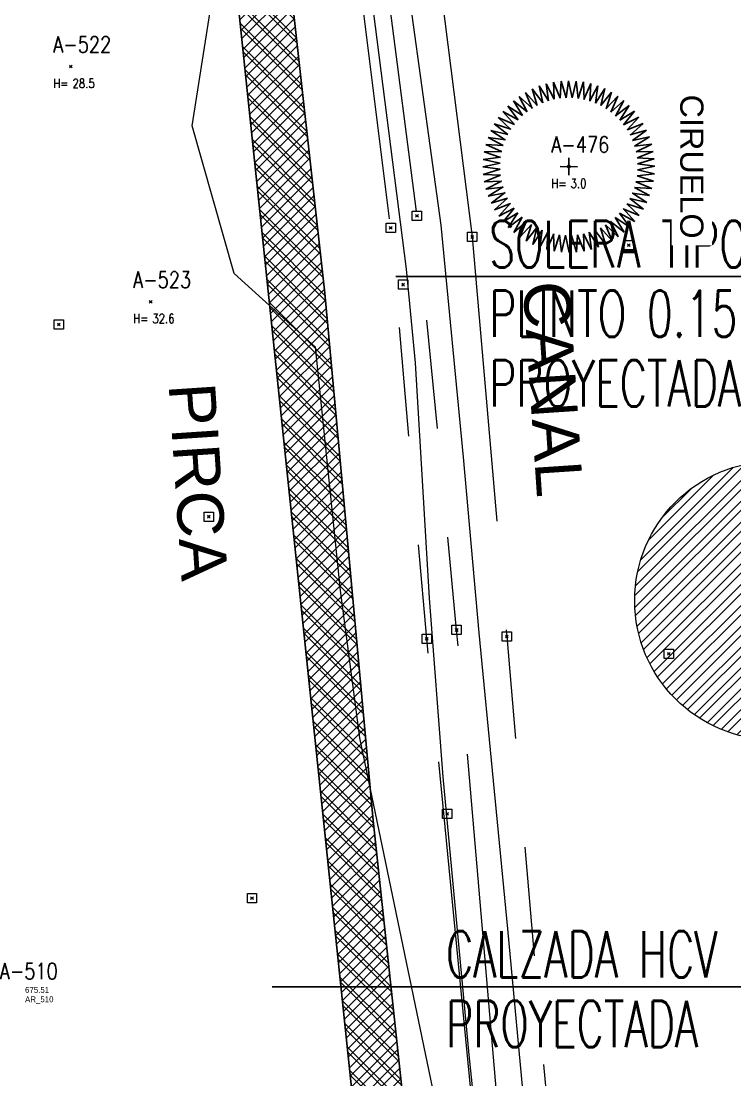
# Model space of a CAD drawing. Extents: x 350769 to 354978, y 6304672 to 6307963.
# Drawn here: x 352271.78 to 352287.16, y 6305711.56 to 6305734.37 of the extents above; entities that cross this region are included whole.
import ezdxf
from ezdxf import colors
from ezdxf.entities.mleader import LeaderData, LeaderLine
from ezdxf.math import Vec2, Vec3

# ---------------------------------------------------------------- set-up
doc = ezdxf.new("R2010")
doc.units = 0
doc.set_wipeout_variables(frame=1)
doc.header["$PDMODE"] = 35
doc.header["$PDSIZE"] = 0.03
doc.linetypes.add('CONTINUOS', pattern=[0])
doc.linetypes.add('PHANTOM', pattern=[23.500000000000004, 11.75, -2.35, 2.35, -2.35, 2.35, -2.35])
doc.layers.get('0').update_dxf_attribs({"linetype": 'CONTINUOUS'})
for name, color, linetype in [('03_Pav ext_Txt', 2, 'CONTINUOS'), ('03_Pav ext_Vereda HC', 42, 'CONTINUOUS'), ('05_All ext_Txt', 4, 'CONTINUOUS'), ('1-ARBOL H1', 7, 'CONTINUOUS'), ('1-ARBOL H2', 1, 'CONTINUOUS'), ('1-ARBOL H3', 241, 'CONTINUOUS'), ('1-ARBOL NOMBRE', 3, 'CONTINUOUS'), ('1-ARBOL PTO', 7, 'CONTINUOUS'), ('1-ARBOLES  2', 7, 'CONTINUOUS'), ('1-CANAL', 150, 'PHANTOM'), ('1-PIRCA', 252, 'CONTINUOUS'), ('1-TEXTOS', 7, 'CONTINUOUS'), ('2-ACHURADO PIRCA', 252, 'CONTINUOUS'), ('3-CANAL FDO', 141, 'PHANTOM'), ('C-TINN', 5, 'CONTINUOUS'), ('C-TOPO-MINR', 8, 'CONTINUOUS'), ('V-NODE-TEXT DIC 2012', 31, 'CONTINUOUS'), ('Z-CIRUE', 253, 'CONTINUOUS')]:
    doc.layers.add(name, color=color, linetype=linetype)
doc.layers.add('0_ASD_TOPOGRAFIA_ELEMENTOS', color=9, linetype='CONTINUOS', lineweight=5, true_color=0xbdbdbd)
doc.styles.add('A', font='arial.ttf', dxfattribs={"height": 2})
doc.styles.add('ROMANS', font='romans.shx', dxfattribs={"width": 0.65})

# ---------------------------------------------------------------- blocks, each defined once
blk = doc.blocks.new('CIRUE')
at = {"linetype": 'Continuous'}
for p, q in [((-0.2120029029638317, 1.468401435830856), (-0.1969811779745214, 1.839601242086701)), ((-0.1969811779745214, 1.839601242086701), (-0.0814066222437759, 1.481390591614399)), ((-0.0832166473801408, 1.481290446781031), (-0.0359000681928592, 1.849771506264233)), ((-0.0359000681928592, 1.849771506264233), (0.04801388395299, 1.482848255299587)), ((0.0462038588157156, 1.48290389131671), (0.1254555126124615, 1.845854730562905)), ((0.1254555126124615, 1.845854730562905), (0.1770709014926979, 1.473026643501271)), ((0.1752720035601669, 1.473241769441302), (0.2858541538998907, 1.827899132864559)), ((0.2858541538998907, 1.827899132864559), (0.3047778183199625, 1.45198881037777)), ((-0.8142813483846112, 1.661287802845209), (-0.5831619094687994, 1.36421000948576)), ((-0.7014403756993488, 1.307342580456861), (-0.8142813483846112, 1.661287802845209)), ((-0.6663933931222346, 1.725940565391738), (-0.4620460063033534, 1.409846380913223)), ((-0.5848272809589616, 1.363501577516899), (-0.6663933931222346, 1.725940565391738)), ((-0.5134314329707195, 1.777444682234545), (-0.3374101976942256, 1.444745000771491)), ((-0.4637670138035901, 1.40927889352497), (-0.5134314329707195, 1.777444682234545)), ((-0.3565638243244393, 1.815432955656206), (-0.2102077140998517, 1.468657361518126)), ((-0.3391757140143454, 1.444333294236912), (-0.3565638243244393, 1.815432955656206)), ((0.3030048838645598, 1.452356008102697), (0.4440792813975349, 1.796034530545967)), ((0.428434432999893, 1.420420933490277), (0.5989254480427917, 1.750490885813633)), ((0.4440792813975349, 1.796034530545967), (0.4301702767770621, 1.419897954918497)), ((0.5506037114546416, 1.377677635025293), (0.7492094611689026, 1.691627978257429)), ((0.5989254480427917, 1.750490885813633), (0.5522839192144602, 1.376998875599384)), ((0.6685780341158534, 1.324448801608924), (0.89379634600391, 1.619894605093577)), ((0.7492094611689026, 1.691627978257429), (0.6701951877175816, 1.323629097602407)), ((0.89379634600391, 1.619894605093577), (0.7830064878662597, 1.260178073057205)), ((-1.216507507613642, 1.39393447962766), (-0.9163771513722168, 1.166787452430299)), ((-1.015902570303297, 1.081241510410337), (-1.216507507613642, 1.39393447962766)), ((-1.090391780918253, 1.494646800286318), (-0.8111954038940894, 1.242215057220619)), ((-0.9178014334456748, 1.165671022992683), (-1.090391780918253, 1.494646800286318)), ((-0.9559751602610049, 1.583998245970179), (-0.6998417674367374, 1.308191957006557)), ((-0.8127124126649505, 1.241224736093727), (-0.9559751602610049, 1.583998245970179)), ((0.7814672246868213, 1.261135012575323), (1.031577091243889, 1.53583599930198)), ((0.8884107794165175, 1.188222155818266), (1.161509448807919, 1.440075284288014)), ((1.031577091243889, 1.53583599930198), (0.8898610249634658, 1.187135398923601)), ((1.161509448807919, 1.440075284288014), (0.9899390950085944, 1.10506856259326)), ((-1.440078993353382, 1.16150944881133), (-1.1050648535238, 0.9899390950122324)), ((-1.188225864887499, 0.888407070347057), (-1.440078993353382, 1.16150944881133)), ((-1.333369109906016, 1.282595679437236), (-1.014582142132895, 1.082487757224499)), ((-1.10627400966041, 0.9885889942954691), (-1.333369109906016, 1.282595679437236)), ((0.9885889942952417, 1.10627400966041), (1.282599388502604, 1.333369109906471)), ((1.08124521947957, 1.015902570303069), (1.393930770558654, 1.216507507613869)), ((1.282599388502604, 1.333369109906471), (1.082484048155493, 1.01458585119849)), ((1.393930770558654, 1.216507507613869), (1.166791161495894, 0.9163808604382666)), ((-1.535832290235703, 1.031580800313122), (-1.187139107989424, 0.8898647340322441)), ((-1.261135012571685, 0.7814672246863665), (-1.535832290235703, 1.031580800313122)), ((1.165671022992683, 0.9178014334454474), (1.494650509352141, 1.090391780917798)), ((1.241228445159322, 0.8127087035995828), (1.583998245970179, 0.9559751602605502)), ((1.494650509352141, 1.090391780917798), (1.242218766289625, 0.811195403893862)), ((1.583998245970179, 0.9559751602605502), (1.308191957006784, 0.6998417674335542)), ((-1.691631687326662, 0.7492094611689026), (-1.323625388537039, 0.6701951877171268)), ((-1.377673925959243, 0.5506000023854085), (-1.691631687326662, 0.7492094611689026)), ((-1.619894605097215, 0.8937963460036826), (-1.260178073053794, 0.7830101969318548)), ((-1.324445092539463, 0.6685743250466203), (-1.619894605097215, 0.8937963460036826)), ((1.307338871391039, 0.7014440847653987), (1.661287802845436, 0.8142813483880218)), ((1.661287802845436, 0.8142813483880218), (1.364210009482122, 0.5831582004032043)), ((-1.750490885817271, 0.5989254480423369), (-1.377002584665206, 0.5522839192115043)), ((-1.420420933493915, 0.4284381420688987), (-1.750490885817271, 0.5989254480423369)), ((1.363497868447666, 0.584827280959189), (1.725936856325461, 0.6663971021914676)), ((1.40927889352497, 0.4637670138072281), (1.777448391303551, 0.5134314329736753)), ((1.725936856325461, 0.6663971021914676), (1.409846380909585, 0.4620422972338929)), ((1.777448391303551, 0.5134314329736753), (1.444748709840496, 0.3374101976937709)), ((-1.827899132864331, 0.285857862968669), (-1.451985101311948, 0.3047741092507295)), ((-1.473238060371841, 0.1752720035635775), (-1.827899132864331, 0.285857862968669)), ((-1.796030821476961, 0.4440792813973076), (-1.419894245848809, 0.4301702767770621)), ((-1.452356008099741, 0.3030085929337929), (-1.796030821476961, 0.4440792813973076)), ((1.444337003305918, 0.3391720049451123), (1.815432955656433, 0.3565601152552063)), ((1.815432955656433, 0.3565601152552063), (1.468661070583948, 0.2102040050340293)), ((-1.849767797195454, -0.0359037772616375), (-1.482848255296631, 0.0480138839525353)), ((-1.8458584396285, 0.1254518035432284), (-1.473022934432265, 0.1770671924239196)), ((-1.482907600382532, 0.0462038588157156), (-1.8458584396285, 0.1254518035432284)), ((-0.185453394945398, 0), (0.185453394945398, 0)), ((0, -0.1854571040109931), (0, 0.1854571040109931)), ((1.468401435830856, 0.212002902963377), (1.839601242083518, 0.1969811779745214)), ((1.481290446780804, 0.0832166473803682), (1.849767797195454, 0.0359037772616375)), ((1.839601242083518, 0.1969811779745214), (1.481390591614399, 0.0814066222435486)), ((1.849767797195454, 0.0359037772616375), (1.482848255296631, -0.0480138839525353)), ((-1.481290446780804, -0.0832166473803682), (-1.849767797195454, -0.0359037772616375)), ((-1.839601242083518, -0.1969811779745214), (-1.481390591614399, -0.0814066222435486)), ((-1.468401435830856, -0.212002902963377), (-1.839601242083518, -0.1969811779745214)), ((-1.815432955656433, -0.3565601152552063), (-1.468661070583948, -0.2102040050340293)), ((1.8458584396285, -0.1254518035432284), (1.473022934432265, -0.1770671924239196)), ((1.473238060371841, -0.1752720035635775), (1.827899132864331, -0.285857862968669)), ((1.482907600382532, -0.0462038588157156), (1.8458584396285, -0.1254518035432284)), ((-1.444337003305918, -0.3391720049451123), (-1.815432955656433, -0.3565601152552063)), ((-1.777448391303551, -0.5134314329736753), (-1.444748709840496, -0.3374101976937709)), ((1.796030821476961, -0.4440792813973076), (1.419894245848809, -0.4301702767770621)), ((1.420420933493915, -0.4284381420688987), (1.750490885817271, -0.5989254480423369)), ((1.827899132864331, -0.285857862968669), (1.451985101311948, -0.3047741092507295)), ((1.452356008099741, -0.3030085929337929), (1.796030821476961, -0.4440792813973076)), ((-1.40927889352497, -0.4637670138072281), (-1.777448391303551, -0.5134314329736753)), ((-1.725936856325461, -0.6663971021914676), (-1.409846380909585, -0.4620422972338929)), ((-1.363497868447666, -0.584827280959189), (-1.725936856325461, -0.6663971021914676)), ((-1.661287802845436, -0.8142813483880218), (-1.364210009482122, -0.5831582004032043)), ((1.691631687326662, -0.7492094611689026), (1.323625388537039, -0.6701951877171268)), ((1.324445092539463, -0.6685743250466203), (1.619894605097215, -0.8937963460036826)), ((1.750490885817271, -0.5989254480423369), (1.377002584665206, -0.5522839192115043)), ((1.377673925959243, -0.5506000023854085), (1.691631687326662, -0.7492094611689026)), ((-1.307338871391039, -0.7014440847653987), (-1.661287802845436, -0.8142813483880218)), ((-1.583998245970179, -0.9559751602605502), (-1.308191957006784, -0.6998417674335542)), ((-1.241228445159322, -0.8127087035995828), (-1.583998245970179, -0.9559751602605502)), ((-1.494650509352141, -1.090391780917798), (-1.242218766289625, -0.811195403893862)), ((1.535832290235703, -1.031580800313122), (1.187139107989424, -0.8898647340322441)), ((1.188225864887499, -0.888407070347057), (1.440078993353382, -1.16150944881133)), ((1.619894605097215, -0.8937963460036826), (1.260178073053794, -0.7830101969318548)), ((1.261135012571685, -0.7814672246863665), (1.535832290235703, -1.031580800313122)), ((-1.165671022992683, -0.9178014334454474), (-1.494650509352141, -1.090391780917798)), ((-1.393930770558654, -1.216507507613869), (-1.166791161495894, -0.9163808604382666)), ((-1.08124521947957, -1.015902570303069), (-1.393930770558654, -1.216507507613869)), ((-1.282599388502604, -1.333369109906471), (-1.082484048155493, -1.01458585119849)), ((-0.9885889942952417, -1.10627400966041), (-1.282599388502604, -1.333369109906471)), ((-1.161509448807919, -1.440075284288014), (-0.9899390950085944, -1.10506856259326)), ((1.333369109906016, -1.282595679437236), (1.014582142132895, -1.082487757224499)), ((1.015902570303297, -1.081241510410337), (1.216507507613642, -1.39393447962766)), ((1.440078993353382, -1.16150944881133), (1.1050648535238, -0.9899390950122324)), ((1.10627400966041, -0.9885889942954691), (1.333369109906016, -1.282595679437236)), ((-0.8884107794165175, -1.188222155818266), (-1.161509448807919, -1.440075284288014)), ((-1.031577091243889, -1.53583599930198), (-0.8898610249634658, -1.187135398923601)), ((-0.7814672246868213, -1.261135012575323), (-1.031577091243889, -1.53583599930198)), ((-0.89379634600391, -1.619894605093577), (-0.7830064878662597, -1.260178073057205)), ((-0.6685780341158534, -1.324448801608924), (-0.89379634600391, -1.619894605093577)), ((-0.7492094611689026, -1.691627978257429), (-0.6701951877175816, -1.323629097602407)), ((0.8142813483846112, -1.661287802845209), (0.5831619094687994, -1.36421000948576)), ((0.5848272809589616, -1.363501577516899), (0.6663933931222346, -1.725940565391738)), ((0.9559751602610049, -1.583998245970179), (0.6998417674367374, -1.308191957006557)), ((0.7014403756993488, -1.307342580456861), (0.8142813483846112, -1.661287802845209)), ((1.090391780918253, -1.494646800286318), (0.8111954038940894, -1.242215057220619)), ((0.8127124126649505, -1.241224736093727), (0.9559751602610049, -1.583998245970179)), ((1.216507507613642, -1.39393447962766), (0.9163771513722168, -1.166787452430299)), ((0.9178014334456748, -1.165671022992683), (1.090391780918253, -1.494646800286318)), ((-0.5506037114546416, -1.377677635025293), (-0.7492094611689026, -1.691627978257429)), ((-0.5989254480427917, -1.750490885813633), (-0.5522839192144602, -1.376998875599384)), ((-0.428434432999893, -1.420420933490277), (-0.5989254480427917, -1.750490885813633)), ((-0.4440792813975349, -1.796034530545967), (-0.4301702767770621, -1.419897954918497)), ((-0.3030048838645598, -1.452356008102697), (-0.4440792813975349, -1.796034530545967)), ((-0.2858541538998907, -1.827899132864559), (-0.3047778183199625, -1.45198881037777)), ((-0.1752720035601669, -1.473241769441302), (-0.2858541538998907, -1.827899132864559)), ((-0.1254555126124615, -1.845854730562905), (-0.1770709014926979, -1.473026643501271)), ((-0.0462038588157156, -1.48290389131671), (-0.1254555126124615, -1.845854730562905)), ((0.0359000681928592, -1.849771506264233), (-0.04801388395299, -1.482848255299587)), ((0.0832166473801408, -1.481290446781031), (0.0359000681928592, -1.849771506264233)), ((0.1969811779745214, -1.839601242086701), (0.0814066222437759, -1.481390591614399)), ((0.2120029029638317, -1.468401435830856), (0.1969811779745214, -1.839601242086701)), ((0.3565638243244393, -1.815432955656206), (0.2102077140998517, -1.468657361518126)), ((0.5134314329707195, -1.777444682234545), (0.3374101976942256, -1.444745000771491)), ((0.3391757140143454, -1.444333294236912), (0.3565638243244393, -1.815432955656206)), ((0.6663933931222346, -1.725940565391738), (0.4620460063033534, -1.409846380913223)), ((0.4637670138035901, -1.40927889352497), (0.5134314329707195, -1.777444682234545))]:
    blk.add_line(p, q, dxfattribs=at)
blk = doc.blocks.new('_Dot')
at = {"color": 0, "linetype": 'ByBlock', "lineweight": -2}
blk.add_line((-0.5, 0), (-1, 0), dxfattribs=at)
at = {"color": 0, "linetype": 'ByBlock', "const_width": 0.5}
blk.add_lwpolyline([(-0.25, 0, 1), (0.25, 0, 1)], format="xyb", close=True, dxfattribs=at)
blk = doc.blocks.new('TOPOGRAFIA')
at = {"layer": '0_ASD_TOPOGRAFIA_ELEMENTOS', "true_color": 0xf26507}
h = blk.add_hatch(dxfattribs=at)
h.set_pattern_fill('ANSI31', color=30, scale=0.1)
h.set_pattern_definition([(45, (383985.2287883585, 6300982.135104278), (-0.2245064030267289, 0.2245064030267289), [])])
edge = h.paths.add_edge_path()
edge.add_arc((390288.0030056993, 6302721.887280592), 3, 0, 360)
at = {"layer": '2-ACHURADO PIRCA', "lineweight": 0, "true_color": 0xbdbdbd}
h = blk.add_hatch(dxfattribs=at)
h.set_pattern_fill('ANSI37', color=9, scale=0.1)
h.set_pattern_definition([(45, (38000, -3000), (-0.2245064030267289, 0.2245064030267289), []), (135, (38000, -3000), (-0.2245064030267289, -0.2245064030267288), [])])
h.paths.add_polyline_path([(390273.0070733821, 6302784.512899948), (390271.9513835009, 6302784.269377913), (390272.191, 6302781.705), (390272.613, 6302775.194), (390273.068, 6302770.06), (390273.976, 6302758.506), (390281.002, 6302691.264), (390281.9234067442, 6302683.224809766), (390282.8009802868, 6302674.088606491), (390284.8578552878, 6302653.718007599), (390286.1181441968, 6302639.670980035), (390287.2810127248, 6302629.268060599), (390288.1810127248, 6302629.1500606), (390287.0181441969, 6302639.552980036), (390285.7578552878, 6302653.600007599), (390283.7009802868, 6302673.970606491), (390282.8234067442, 6302683.106809766), (390281.902, 6302691.146000001), (390281.5196230037, 6302697.724516043), (390280.5901354587, 6302705.754266256), (390279.36772686, 6302717.14443704), (390278.3223184458, 6302728.50898063), (390276.6907443597, 6302743.249916953), (390275.1829770233, 6302759.096157013), (390274.174, 6302770.41), (390273.62, 6302779.369)])
at = {"layer": '0_ASD_TOPOGRAFIA_ELEMENTOS', "color": 30, "true_color": 0xf26507}
blk.add_circle((390288.0030056993, 6302721.887280592), 3, dxfattribs=at)
at = {"layer": '1-ARBOL H1', "color": 9, "lineweight": 0, "true_color": 0xbdbdbd}
for p in [(390272.852, 6302733.396000001), (390283.584, 6302731.24), (390274.5720000001, 6302728.327000001)]:
    blk.add_point(p, dxfattribs=at)
at = {"layer": '1-ARBOL PTO', "color": 9, "lineweight": 0, "true_color": 0xbdbdbd}
for p in [(390272.852, 6302733.396000001), (390283.584, 6302731.24), (390274.5720000001, 6302728.327000001)]:
    blk.add_point(p, dxfattribs=at)
at = {"layer": '1-CANAL', "color": 9, "lineweight": 0, "true_color": 0xbdbdbd, "flags": 128}
for points in [[(390278.975, 6302758.685), (390279.503, 6302745.489), (390281.5020000001, 6302729.722999999), (390282.2460000001, 6302721.113), (390283.359, 6302708.2), (390284.305, 6302698.261), (390285.691, 6302683.268999999)], [(390284.2520000001, 6302683.333), (390282.786, 6302697.967999999), (390281.818, 6302707.77), (390280.521, 6302721.062000001), (390279.745, 6302729.918), (390277.804, 6302745.496), (390277.9270000001, 6302758.397000001)]]:
    blk.add_lwpolyline(points, dxfattribs=at)
at = {"layer": '1-PIRCA', "color": 9, "lineweight": 0, "true_color": 0xbdbdbd, "flags": 128}
for points in [[(390271.9513835009, 6302784.269377913), (390272.191, 6302781.705), (390272.613, 6302775.194), (390273.068, 6302770.06), (390273.976, 6302758.506), (390281.002, 6302691.264)], [(390275.1829770233, 6302759.096157013), (390276.6907443597, 6302743.249916953), (390278.3223184458, 6302728.50898063), (390279.36772686, 6302717.14443704), (390280.5901354587, 6302705.754266256), (390281.5196230037, 6302697.724516043)]]:
    blk.add_lwpolyline(points, dxfattribs=at)
at = {"layer": '3-CANAL FDO', "color": 9, "lineweight": 0, "true_color": 0xbdbdbd, "flags": 128}
blk.add_lwpolyline([(390284.765, 6302683.485), (390283.36, 6302698.312999999), (390282.299, 6302708.147999999), (390281.1660000001, 6302721.253), (390280.311, 6302730.177), (390278.35, 6302745.458), (390278.211, 6302759.006)], dxfattribs=at)
at = {"layer": 'C-TINN', "color": 9, "linetype": 'Continuous', "lineweight": 0, "true_color": 0xbdbdbd}
for points, elevation in [([(390280.211, 6302730.077000001), (390280.211, 6302730.277), (390280.411, 6302730.277), (390280.411, 6302730.077000001), (390280.211, 6302730.077000001)], 675.673), ([(390279.645, 6302729.818), (390279.645, 6302730.017999999), (390279.845, 6302730.017999999), (390279.845, 6302729.818), (390279.645, 6302729.818)], 676.265), ([(390281.402, 6302729.623000001), (390281.402, 6302729.823), (390281.602, 6302729.823), (390281.602, 6302729.623000001), (390281.402, 6302729.623000001)], 676.417), ([(390284.776, 6302729.445), (390284.776, 6302729.645), (390284.976, 6302729.645), (390284.976, 6302729.445), (390284.776, 6302729.445)], 676.19), ([(390279.912, 6302728.596000001), (390279.912, 6302728.796), (390280.112, 6302728.796), (390280.112, 6302728.596000001), (390279.912, 6302728.596000001)], 676.096), ([(390272.4920000001, 6302727.738000001), (390272.4920000001, 6302727.938), (390272.692, 6302727.938), (390272.692, 6302727.738000001), (390272.4920000001, 6302727.738000001)], 675.703), ([(390275.7240000001, 6302723.594000001), (390275.7240000001, 6302723.794), (390275.924, 6302723.794), (390275.924, 6302723.594000001), (390275.7240000001, 6302723.594000001)], 675.624), ([(390281.0660000001, 6302721.153), (390281.0660000001, 6302721.352999999), (390281.266, 6302721.352999999), (390281.266, 6302721.153), (390281.0660000001, 6302721.153)], 675.673), ([(390282.146, 6302721.013), (390282.146, 6302721.213), (390282.346, 6302721.213), (390282.346, 6302721.013), (390282.146, 6302721.013)], 676.396), ([(390280.4210000001, 6302720.962), (390280.4210000001, 6302721.162), (390280.621, 6302721.162), (390280.621, 6302720.962), (390280.4210000001, 6302720.962)], 676.246), ([(390285.6380000001, 6302720.640000001), (390285.6380000001, 6302720.84), (390285.838, 6302720.84), (390285.838, 6302720.640000001), (390285.6380000001, 6302720.640000001)], 676.127), ([(390280.8610000001, 6302717.191000001), (390280.8610000001, 6302717.391), (390281.061, 6302717.391), (390281.061, 6302717.191000001), (390280.8610000001, 6302717.191000001)], 675.934), ([(390276.656, 6302715.372), (390276.656, 6302715.572), (390276.856, 6302715.572), (390276.856, 6302715.372), (390276.656, 6302715.372)], 675.602)]:
    blk.add_lwpolyline(points, dxfattribs=dict(at, elevation=elevation))
for p in [(390280.311, 6302730.177, 675.673), (390279.745, 6302729.918, 676.265), (390281.502, 6302729.723, 676.417), (390284.876, 6302729.545, 676.19), (390280.012, 6302728.696, 676.096), (390272.592, 6302727.838, 675.703), (390275.824, 6302723.694, 675.624), (390281.1660000001, 6302721.253, 675.673), (390280.521, 6302721.062, 676.246), (390282.246, 6302721.113, 676.396), (390285.738, 6302720.74, 676.127), (390280.961, 6302717.291, 675.934), (390276.756, 6302715.472, 675.602)]:
    blk.add_point(p, dxfattribs=at)
at = {"layer": 'C-TOPO-MINR', "color": 9, "linetype": 'Continuous', "lineweight": 0, "true_color": 0xbdbdbd, "elevation": 676}
for points in [[(390282.8903981358, 6302708.177011984), (390282.2717521473, 6302714.813441718), (390281.6544647303, 6302721.189680498), (390281.3136774194, 6302724.975701612), (390280.8344637097, 6302729.977459677), (390280.0026966161, 6302736.01950175), (390278.7924302326, 6302745.469895349), (390278.6794728434, 6302752.43069968), (390278.5087237114, 6302758.880909278), (390278.0471520913, 6302761.220821293), (390277.0515676856, 6302765.072873362), (390276.5641586539, 6302769.817521635)], [(390276.5730264901, 6302766.557311258), (390276.5676283784, 6302765.027371622), (390277.1839615385, 6302762.1245), (390278.1038622755, 6302758.776257485), (390278.1325700935, 6302752.10888785), (390278.0344483363, 6302745.479961471), (390278.20734375, 6302743.68253125), (390278.4854645669, 6302741.519007874), (390280.0798581561, 6302729.032113476), (390280.2739007093, 6302727.006808511), (390280.5743703704, 6302721.937481482), (390280.8679230769, 6302718.088711538), (390281.4284545455, 6302712.097727273), (390281.9435660378, 6302707.131792452)], [(390281.2034083886, 6302708.705121413), (390279.0828167702, 6302718.926689441), (390278.6633440515, 6302722.102951769), (390278.1239937598, 6302727.344895476), (390276.3721441282, 6302728.937217082), (390275.4693655303, 6302732.121314394), (390276.9987255521, 6302741.844567823), (390277.3537038724, 6302743.302820046), (390275.3516517572, 6302744.406880192), (390274.1689166667, 6302747.179263566), (390274.5422606837, 6302750.799544872), (390274.189367347, 6302756.890833024), (390272.9910213904, 6302757.440446524), (390272.0670275862, 6302759.209572414), (390273.3981818182, 6302765.858545454), (390273.2336042781, 6302770.112406417)]]:
    blk.add_lwpolyline(points, dxfattribs=at)
at = {"layer": 'Z-CIRUE', "color": 9, "lineweight": 0, "true_color": 0xbdbdbd, "rotation": 359.090101839884}
blk.add_blockref('CIRUE', (390283.5834343685, 6302731.240487977), dxfattribs=at)
at = {"layer": '1-ARBOL H2', "color": 9, "lineweight": 0, "true_color": 0xbdbdbd, "style": 'ROMANS', "width": 0.8}
for p in [(390272.4750668354, 6302732.934000005), (390283.2070668353, 6302730.778000006), (390274.1950668353, 6302727.865000006)]:
    blk.add_text('H=', height=0.2, dxfattribs=at).set_placement(p)
at = {"layer": '1-ARBOL H3', "color": 9, "lineweight": 0, "true_color": 0xbdbdbd, "style": 'ROMANS', "width": 0.8}
for s, p in [('28.5', (390272.8881939024, 6302732.934000005)), ('3.0', (390283.6201939024, 6302730.778000006)), ('32.6', (390274.6081939024, 6302727.865000006))]:
    blk.add_text(s, height=0.2, dxfattribs=at).set_placement(p)
at = {"layer": '1-ARBOL NOMBRE', "color": 9, "lineweight": 0, "true_color": 0xbdbdbd, "style": 'ROMANS', "width": 0.8}
for s, p in [('A-522', (390272.4750668354, 6302733.696000002)), ('A-476', (390283.2070668353, 6302731.540000003)), ('A-523', (390274.1950668353, 6302728.627000003)), ('A-510', (390271.3220668353, 6302713.724000002))]:
    blk.add_text(s, height=0.35, dxfattribs=at).set_placement(p)
at = {"layer": '1-TEXTOS', "color": 9, "lineweight": 0, "true_color": 0xbdbdbd, "style": 'A'}
for s, p in [('CANAL', (390282.5908116531, 6302728.736394263)), ('PIRCA', (390274.9583775031, 6302726.546069621))]:
    blk.add_text(s, height=1, rotation=273.7964285770306, dxfattribs=at).set_placement(p)
at = {"layer": 'V-NODE-TEXT DIC 2012', "color": 9, "lineweight": 0, "true_color": 0xbdbdbd}
for s, p in [('675.51', (390271.8657893219, 6302713.431210677)), ('AR_510', (390271.8657893219, 6302713.229210678))]:
    blk.add_text(s, height=0.127, dxfattribs=at).set_placement(p)
at = {"color": 9, "lineweight": 0, "true_color": 0xbdbdbd}
blk.add_wipeout([(390285.8003884937, 6302732.931959746), (390285.8003884937, 6302729.543078437), (390286.6677827631, 6302729.543078437), (390286.6677827631, 6302732.931959746)], dxfattribs=at).dxf.layer = '1-ARBOLES  2'
at = {"layer": '1-ARBOLES  2', "color": 9, "lineweight": 0, "true_color": 0xbdbdbd, "style": 'A'}
blk.add_text('CIRUELO', height=0.5, rotation=270, dxfattribs=at).set_placement((390285.9839150963, 6302732.791748287))

msp = doc.modelspace()

# ---------------------------------------------------------------- hatches: boundary and pattern name
at = {"layer": '03_Pav ext_Vereda HC'}
h = msp.add_hatch(dxfattribs=at)
h.set_pattern_fill('DOTS', color=256, scale=0.2)
h.set_pattern_definition([(0, (0, 0), (0.15875, 0.3175), [0, -0.3175])])
h.paths.add_polyline_path([(352308.8709641563, 6305801.474383838), (352306.8887746775, 6305801.206663442, -0.0023123922515565), (352307.3724514894, 6305797.052479996, -0.001501694242949), (352307.6659697033, 6305794.352379392), (352309.6563880978, 6305794.548428529, 0.0015095089167713), (352309.360080003, 6305797.274590085, 0.0023274941984014)])
h.paths.add_polyline_path([(352289.5467381984, 6305887.6883738), (352284.4934801523, 6305902.165198877, -0.0022358540848108), (352282.8709058415, 6305906.110564322), (352281.0077352589, 6305905.383027479, 0.0022191146182512), (352282.6245770475, 6305901.450597731), (352287.6654299749, 6305887.009311456, -0.0280116381996889), (352295.1889280496, 6305862.773642969), (352295.5420393754, 6305861.293894651), (352297.4771473549, 6305861.801156754), (352297.1318183496, 6305863.24829248, 0.0280002000193131)])
h.paths.add_polyline_path([(352300.4605238149, 6305849.299019394), (352299.1023297425, 6305854.990667459), (352297.1672217633, 6305854.483405355), (352298.5135927869, 6305848.841302959, -0.0228874481364729), (352305.9932355929, 6305808.149702447), (352307.9753026139, 6305808.416958992, 0.0228933308531594)])
h.paths.add_polyline_path([(352310.3380922635, 6305787.581625375), (352308.3476541904, 6305787.38557384, -0.0083788309871553), (352309.4534412992, 6305772.272809466), (352310.4772600283, 6305754.101036287), (352309.8799348922, 6305754.067382297), (352310.1032369318, 6305750.073619771), (352310.7022868952, 6305750.107370939), (352312.1182583503, 6305724.975273479), (352314.1054017509, 6305725.087231438), (352312.6901566711, 6305750.378627263), (352311.4502745105, 6305772.38531336, 0.0083880618915748)])
at = {"layer": '0_ASD_TOPOGRAFIA_ELEMENTOS'}
h = msp.add_hatch(dxfattribs=at)
h.set_pattern_fill('ANSI31', color=256, scale=0.1)
h.set_pattern_definition([(45, (345985.2287883585, 6303982.135104278), (-0.2245064030267289, 0.2245064030267289), [])])
edge = h.paths.add_edge_path()
edge.add_arc((352288.0030056994, 6305721.887280592), 3, 0, 360)
at = {"layer": '2-ACHURADO PIRCA', "true_color": 0xbdbdbd}
h = msp.add_hatch(dxfattribs=at)
h.set_pattern_fill('ANSI37', color=9, scale=0.1)
h.set_pattern_definition([(45, (0, 0), (-0.2245064030267289, 0.2245064030267289), []), (135, (0, 0), (-0.2245064030267289, -0.2245064030267288), [])])
h.paths.add_polyline_path([(352273.0070733821, 6305784.512899948), (352271.9513835009, 6305784.269377913), (352272.191, 6305781.705), (352272.613, 6305775.194), (352273.068, 6305770.06), (352273.976, 6305758.506), (352281.002, 6305691.264), (352281.9234067442, 6305683.224809766), (352282.8009802868, 6305674.088606491), (352284.8578552878, 6305653.718007599), (352286.1181441968, 6305639.670980035), (352287.2810127248, 6305629.268060599), (352288.1810127248, 6305629.1500606), (352287.0181441969, 6305639.552980036), (352285.7578552878, 6305653.600007599), (352283.7009802868, 6305673.970606491), (352282.8234067442, 6305683.106809766), (352281.902, 6305691.146000001), (352281.5196230037, 6305697.724516043), (352280.5901354587, 6305705.754266256), (352279.36772686, 6305717.14443704), (352278.3223184458, 6305728.50898063), (352276.6907443597, 6305743.249916953), (352275.1829770233, 6305759.096157013), (352274.174, 6305770.41), (352273.62, 6305779.369)])

# ---------------------------------------------------------------- linework, layer by layer
at = {"layer": '0_ASD_TOPOGRAFIA_ELEMENTOS'}
msp.add_circle((352288.0030056994, 6305721.887280592), 3, dxfattribs=at)
at = {"layer": '1-PIRCA', "flags": 128}
for points in [[(352271.9513835009, 6305784.269377913), (352272.191, 6305781.705), (352272.613, 6305775.194), (352273.068, 6305770.06), (352273.976, 6305758.506), (352281.002, 6305691.264)], [(352275.1829770233, 6305759.096157013), (352276.6907443597, 6305743.249916953), (352278.3223184458, 6305728.50898063), (352279.36772686, 6305717.14443704), (352280.5901354587, 6305705.754266256), (352281.5196230037, 6305697.724516043)]]:
    msp.add_lwpolyline(points, dxfattribs=at)

# ---------------------------------------------------------------- block references
at = {"layer": 'Z-CIRUE', "rotation": 359.090101839884}
msp.add_blockref('CIRUE', (352283.5834343685, 6305731.240487977), dxfattribs=at)

# ---------------------------------------------------------------- texts
at = {"layer": '1-TEXTOS', "style": 'A'}
msp.add_text('PIRCA', height=1, rotation=273.7964285770306, dxfattribs=at).set_placement((352274.9583775031, 6305726.546069621))

# ---------------------------------------------------------------- leaders
at = {"layer": '03_Pav ext_Txt'}
ml = msp.add_multileader_mtext('Standard', dxfattribs=at)
ml.set_content('{\\C256;SOLERA TIPO "A" PLINTO 0.15m PROYECTADA}', color=2, style='ROMANS')
ml.set_leader_properties(color=7)
ml.set_arrow_properties(name='DOT')
ml.build(insert=Vec2(0, 0))
ml.multileader.update_dxf_attribs({"text_left_attachment_type": 6, "text_right_attachment_type": 6, "dogleg_length": 0.2, "arrow_head_size": 0.5})
ctx = ml.context
ctx.base_point, ctx.char_height, ctx.arrow_head_size, ctx.landing_gap_size, ctx.plane_origin, ctx.plane_x_axis, ctx.plane_y_axis = Vec3(352281.8173957598, 6305728.867644331, -6.54008957e-08), 1, 0.5, 0.0500000025053053, Vec3(352322.9242023242, 6305767.787331828, 1.210734537e-07), Vec3(1, 0, 5.672434878555774e-09), Vec3(6.806587941347077e-18, 1, -1.199941134111365e-09)
ctx.left_attachment, ctx.right_attachment = 6, 6
notes = []
notes.append((ctx, [(1, (1, 1, 0), (352290.3816814791, 6305728.867644331, -1.68205427e-08), (-1, 0, -5.672434878555774e-09), 0.2, [(0, [(352293.0534738712, 6305727.480084416)], 0, []), (1, [(352299.4016667443, 6305728.46770773, 3.48246367e-08)], 0, [])])]))
ctx.mtext.insert, ctx.mtext.text_direction, ctx.mtext.width, ctx.mtext.line_spacing_factor, ctx.mtext.line_spacing_style, ctx.mtext.flow_direction, ctx.mtext.extrusion = Vec3(352281.8673957623, 6305730.067644332, -6.65572033e-08), Vec3(1, 0, 5.672434878555774e-09), 10.17368098323086, 0.8999999999999998, 2, 5, Vec3(-5.672434878555774e-09, 1.19994113411135e-09, 1)
ml = msp.add_multileader_mtext('Standard', dxfattribs=at)
ml.set_content('{\\C256;CALZADA HCV PROYECTADA}', color=2, style='ROMANS')
ml.set_leader_properties(color=7)
ml.set_arrow_properties(name='DOT')
ml.build(insert=Vec2(0, 0))
ml.multileader.update_dxf_attribs({"text_left_attachment_type": 6, "text_right_attachment_type": 6, "dogleg_length": 0.2, "arrow_head_size": 0.5})
ctx = ml.context
ctx.base_point, ctx.char_height, ctx.arrow_head_size, ctx.landing_gap_size, ctx.plane_origin, ctx.plane_x_axis, ctx.plane_y_axis = Vec3(352280.8883315983, 6305713.563296868, -1.406961977e-07), 1, 0.5, 0.0500000025053053, Vec3(352329.6054954416, 6305746.002919063, 9.67231046e-08), Vec3(1, 0, 5.672434878555774e-09), Vec3(6.806587941347077e-18, 1, -1.199941134111365e-09)
ctx.left_attachment, ctx.right_attachment = 6, 6
notes.append((ctx, [(1, (1, 1, 0), (352287.7192839842, 6305713.563296868, -1.019480652e-07), (-1, 0, -5.672434878555774e-09), 0.2, [(0, [(352295.5255582038, 6305710.548978012, -5.40504937e-08)], 0, [])])]))
ctx.mtext.insert, ctx.mtext.text_direction, ctx.mtext.width, ctx.mtext.line_spacing_factor, ctx.mtext.line_spacing_style, ctx.mtext.flow_direction, ctx.mtext.extrusion = Vec3(352280.9383316008, 6305714.763296869, -1.418525053e-07), Vec3(1, 0, 5.672434878555774e-09), 10.17368098323086, 0.8999999999999998, 2, 5, Vec3(-5.672434878555774e-09, 1.19994113411135e-09, 1)
at = {"layer": '05_All ext_Txt'}
ml = msp.add_multileader_mtext('Standard', dxfattribs=at)
ml.set_content('{\\C256;DESCARGA SUM \\PHDPE DN 300\\PL=4.8m i=1%min}', color=2, style='ROMANS')
ml.set_leader_properties(color=7)
ml.set_arrow_properties(name='DOT')
ml.build(insert=Vec2(0, 0))
ml.multileader.update_dxf_attribs({"text_left_attachment_type": 6, "text_right_attachment_type": 6, "dogleg_length": 1.040329146316736, "arrow_head_size": 0.5})
ctx = ml.context
ctx.base_point, ctx.char_height, ctx.arrow_head_size, ctx.landing_gap_size, ctx.plane_origin, ctx.plane_x_axis, ctx.plane_y_axis = Vec3(352276.8794571717, 6305738.594285638, -3.71632366e-08), 1, 0.5, 0.0500000025053053, Vec3(352307.9875152161, 6305757.861716356, -5.77819616e-08), Vec3(1, -1.387778780781446e-15, -3.517525297178413e-09), Vec3(1.403991249853975e-15, 1, 4.609055430399856e-09)
ctx.left_attachment, ctx.right_attachment = 6, 6
notes.append((ctx, [(1, (1, 1, 0), (352287.6983577516, 6305738.594285638, -7.52189931e-08), (-1, 1.387778780781445e-15, 3.517525297178411e-09), 1.040329146316736, [(1, [(352293.0985597445, 6305744.102666891, -6.88259057e-08)], 0, [])])]))
ctx.mtext.insert, ctx.mtext.text_direction, ctx.mtext.rotation, ctx.mtext.line_spacing_factor, ctx.mtext.line_spacing_style, ctx.mtext.flow_direction, ctx.mtext.extrusion = Vec3(352276.9294571742, 6305739.794285638, -3.18082464e-08), Vec3(1, -1.387778780781446e-15, -3.517525297178413e-09), 6.283185307179584, 0.8999999999999998, 2, 5, Vec3(3.517525297178408e-09, -4.609055430399862e-09, 1)
for ctx, leaders in notes:
    for number, flags, end, landing, length, lines in leaders:
        leader = LeaderData()
        leader.index, (leader.has_last_leader_line, leader.has_dogleg_vector, leader.attachment_direction) = number, flags
        leader.last_leader_point, leader.dogleg_vector, leader.dogleg_length = Vec3(end), Vec3(landing), length
        for number, points, colour, breaks in lines:
            line = LeaderLine()
            line.index, line.vertices, line.color, line.breaks = number, Vec3.list(points), colors.encode_raw_color(colour), breaks
            leader.lines.append(line)
        ctx.leaders.append(leader)

# ---------------------------------------------------------------- next in the draw order: block references
at = {"layer": '0_ASD_TOPOGRAFIA_ELEMENTOS', "color": 30, "true_color": 0xf26507}
msp.add_blockref('TOPOGRAFIA', (-38000, 3000), dxfattribs=at)

doc.saveas('drawing.dxf')
